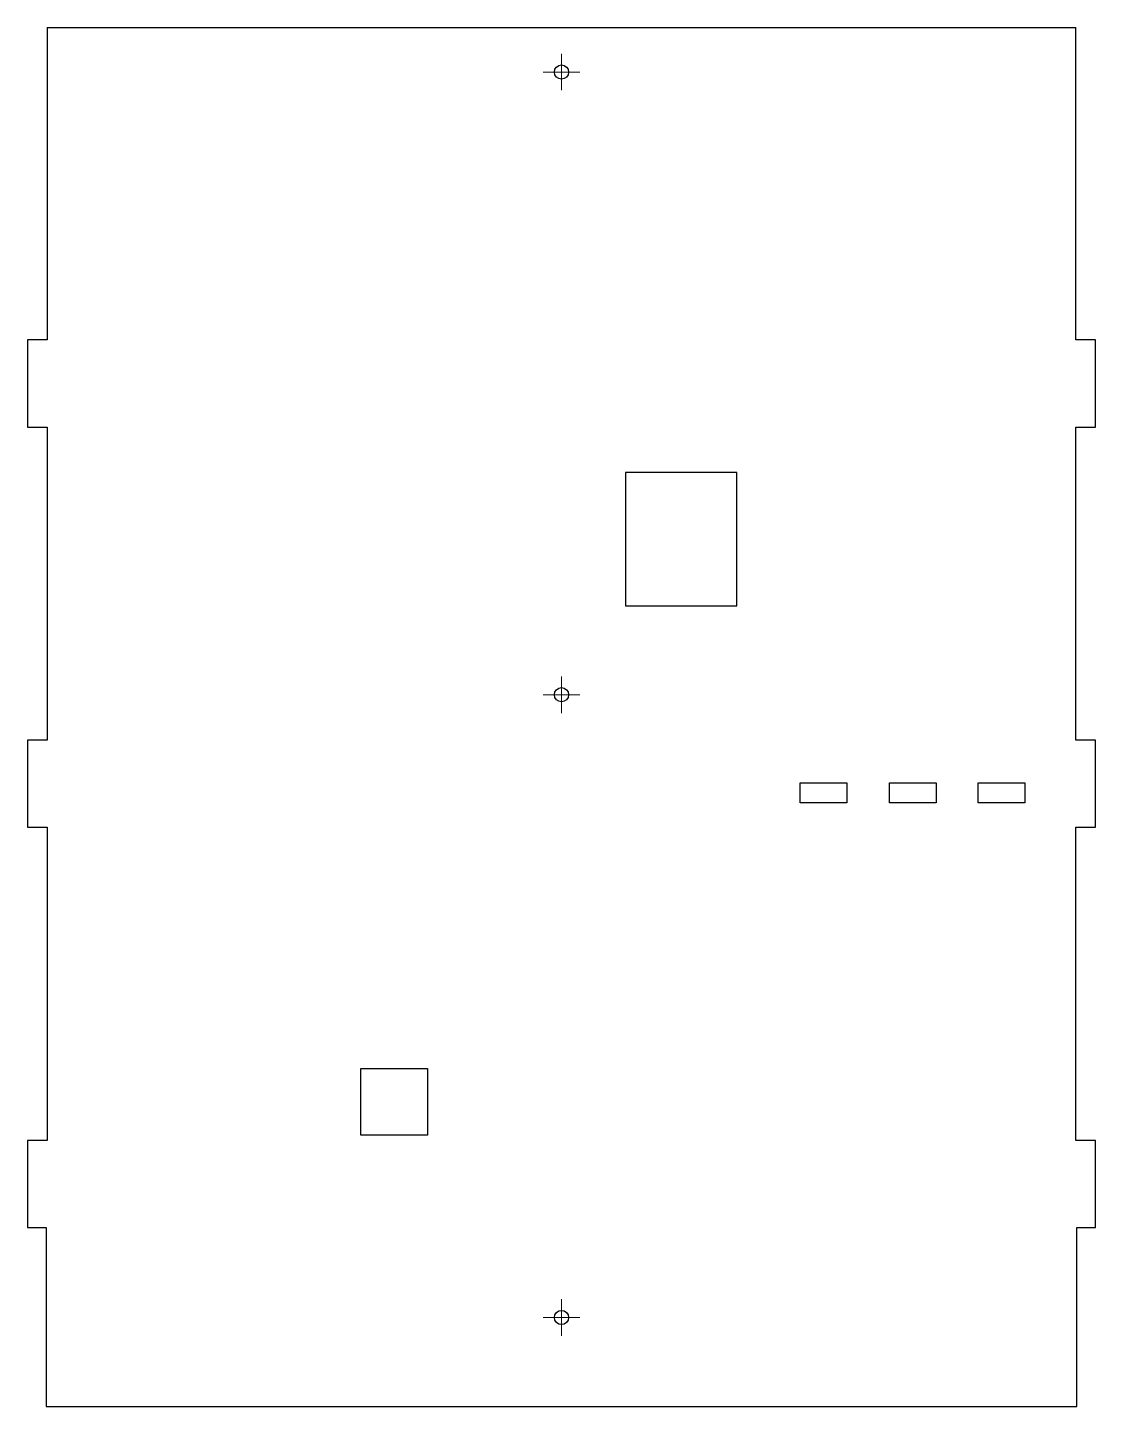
# Model space of a CAD drawing. Header units: millimetres. Extents: x -63 to 177, y 66 to 376.
import ezdxf

# ---------------------------------------------------------------- set-up
doc = ezdxf.new("R2010")
doc.units = ezdxf.units.MM

# ---------------------------------------------------------------- blocks, each defined once
blk = doc.blocks.new('SW_CENTERMARKSYMBOL_0')
at = {"color": 0, "linetype": 'Continuous', "lineweight": 18}
for p, q in [((0, 2.5), (0, 4.1)), ((-2.5, 0), (-4.1, 0)), ((0, 0), (-2.5, 0)), ((0, 0), (0, 2.5)), ((0, 0), (0, -2.5)), ((0, 0), (2.5, 0)), ((2.5, 0), (4.1, 0)), ((0, -2.5), (0, -4.1))]:
    blk.add_line(p, q, dxfattribs=at)
blk = doc.blocks.new('SW_CENTERMARKSYMBOL_1')
at = {"color": 0, "linetype": 'Continuous', "lineweight": 18}
for p, q in [((0, 2.5), (0, 4.1)), ((-2.5, 0), (-4.1, 0)), ((0, 0), (-2.5, 0)), ((0, 0), (0, 2.5)), ((0, 0), (0, -2.5)), ((0, 0), (2.5, 0)), ((2.5, 0), (4.1, 0)), ((0, -2.5), (0, -4.1))]:
    blk.add_line(p, q, dxfattribs=at)
blk = doc.blocks.new('SW_CENTERMARKSYMBOL_2')
at = {"color": 0, "linetype": 'Continuous', "lineweight": 18}
for p, q in [((0, 2.5), (0, 4.1)), ((-2.5, 0), (-4.1, 0)), ((0, 0), (-2.5, 0)), ((0, 0), (0, 2.5)), ((0, 0), (0, -2.5)), ((0, 0), (2.5, 0)), ((2.5, 0), (4.1, 0)), ((0, -2.5), (0, -4.1))]:
    blk.add_line(p, q, dxfattribs=at)

msp = doc.modelspace()

# ---------------------------------------------------------------- linework, layer by layer
at = {"color": 7, "linetype": 'Continuous', "lineweight": 25}
for p, q in [((-58.35, 376.49), (-58.35, 306.29)), ((-58.35, 376.49), (172.85, 376.49)), ((172.85, 306.29), (172.85, 376.49)), ((-58.35, 306.29), (-62.75, 306.29)), ((-62.75, 306.29), (-62.75, 286.69)), ((177.25, 306.29), (172.85, 306.29)), ((177.25, 286.69), (177.25, 306.29)), ((-62.75, 286.69), (-58.35, 286.69)), ((-58.35, 286.69), (-58.35, 216.29)), ((172.85, 286.69), (177.25, 286.69)), ((172.85, 216.29), (172.85, 286.69)), ((71.65, 276.49), (71.65, 246.49)), ((96.65, 276.49), (71.65, 276.49)), ((96.65, 246.49), (96.65, 276.49)), ((71.65, 246.49), (96.65, 246.49)), ((-58.35, 216.29), (-62.75, 216.29)), ((-62.75, 216.29), (-62.75, 196.69)), ((177.25, 216.29), (172.85, 216.29)), ((177.25, 196.69), (177.25, 216.29)), ((110.86, 206.66), (121.36, 206.66)), ((110.86, 202.16), (110.86, 206.66)), ((121.36, 206.66), (121.36, 202.16)), ((130.96, 206.66), (141.46, 206.66)), ((130.96, 202.16), (130.96, 206.66)), ((141.46, 206.66), (141.46, 202.16)), ((150.89, 206.71), (161.39, 206.71)), ((150.89, 202.21), (150.89, 206.71)), ((161.39, 206.71), (161.39, 202.21)), ((121.36, 202.16), (110.86, 202.16)), ((141.46, 202.16), (130.96, 202.16)), ((161.39, 202.21), (150.89, 202.21)), ((-62.75, 196.69), (-58.35, 196.69)), ((-58.35, 196.69), (-58.35, 126.29)), ((172.85, 196.69), (177.25, 196.69)), ((172.85, 126.29), (172.85, 196.69)), ((12.15, 142.49), (27.15, 142.49)), ((12.15, 127.49), (12.15, 142.49)), ((27.15, 142.49), (27.15, 127.49)), ((27.15, 127.49), (12.15, 127.49)), ((-58.35, 126.29), (-62.75, 126.29)), ((-62.75, 126.29), (-62.75, 106.69)), ((177.25, 126.29), (172.85, 126.29)), ((177.25, 106.69), (177.25, 126.29)), ((-62.75, 106.69), (-58.55, 106.69)), ((-58.55, 106.69), (-58.55, 66.49)), ((173.05, 106.69), (177.25, 106.69)), ((173.05, 66.49), (173.05, 106.69)), ((-58.55, 66.49), (173.05, 66.49))]:
    msp.add_line(p, q, dxfattribs=at)
for centre in [(57.25, 366.49), (57.25, 226.49), (57.25, 86.49)]:
    msp.add_circle(centre, 1.6, dxfattribs=at)

# ---------------------------------------------------------------- block references
at = {"color": 7, "linetype": 'Continuous', "lineweight": 18}
for name, p in [('SW_CENTERMARKSYMBOL_2', (57.25, 366.49)), ('SW_CENTERMARKSYMBOL_1', (57.25, 226.49)), ('SW_CENTERMARKSYMBOL_0', (57.25, 86.49))]:
    msp.add_blockref(name, p, dxfattribs=at)

doc.saveas('drawing.dxf')
